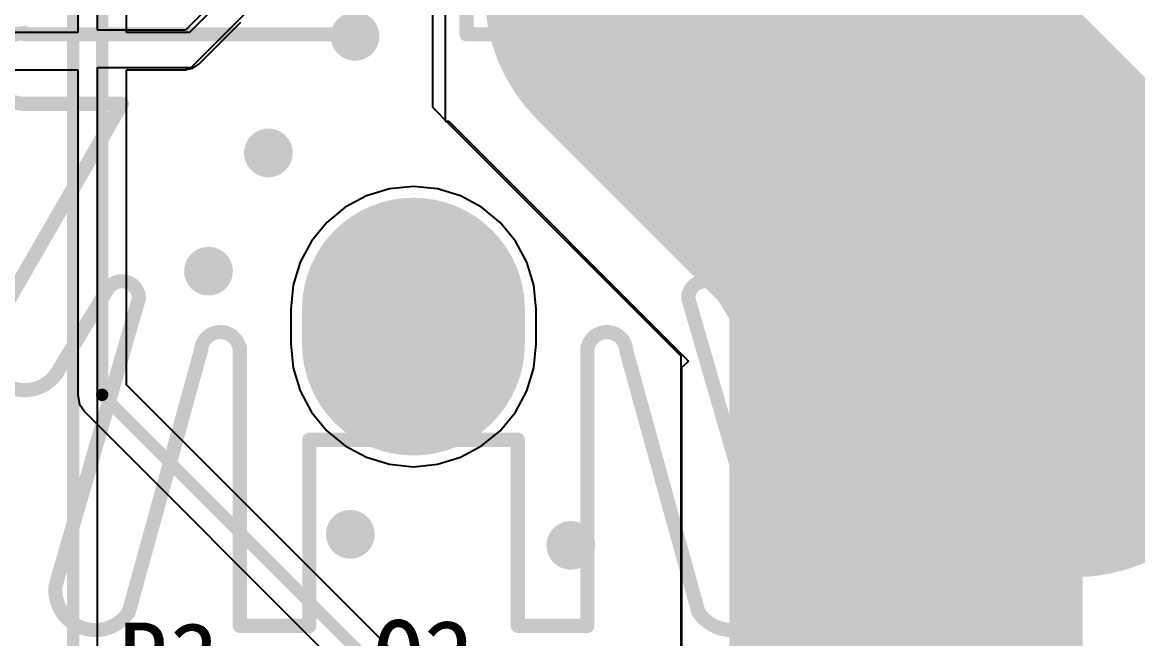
# Model space of a CAD drawing. Header units: millimetres. Extents: x 28 to 238, y 6 to 119.
# Drawn here: x 68.72 to 84.75, y 49.06 to 57.92 of the extents above; entities that cross this region are included whole.
import ezdxf

# ---------------------------------------------------------------- set-up
doc = ezdxf.new("R2010")
doc.units = ezdxf.units.MM
for name, color, linetype in [('BottomLayer', 5, 'Continuous'), ('BottomSolder', 6, 'Continuous'), ('KeepOutLayer', 6, 'Continuous'), ('MultiLayer', 9, 'Continuous'), ('PadHoleLayer', 156, 'Continuous'), ('TopLayer', 1, 'Continuous'), ('TopOverlay', 2, 'Continuous'), ('TopSolder', 216, 'Continuous'), ('ViaHoleLayer', 16, 'Continuous')]:
    doc.layers.add(name, color=color, linetype=linetype)

# ---------------------------------------------------------------- blocks, each defined once
blk = doc.blocks.new('SRP12_34_25_P_4')
at = {"layer": 'BottomLayer', "const_width": 2.99999908}
blk.add_lwpolyline([(-12.9499995, 0), (-12.4500005, 0)], dxfattribs=at)
at = {"layer": 'BottomLayer', "const_width": 1.49999954}
for points in [[(-13.699998, 0, 1), (-12.200001, 0, 1)], [(-13.199999, 0, 1), (-11.700002, 0, 1)]]:
    blk.add_lwpolyline(points, format="xyb", close=True, dxfattribs=at)
at = {"layer": 'BottomSolder', "const_width": 3.20319908}
blk.add_lwpolyline([(-12.9499995, 0), (-12.4500005, 0)], dxfattribs=at)
at = {"layer": 'BottomSolder', "const_width": 1.60159954}
for points in [[(-13.750798, 0, 1), (-12.149201, 0, 1)], [(-13.250799, 0, 1), (-11.649202, 0, 1)]]:
    blk.add_lwpolyline(points, format="xyb", close=True, dxfattribs=at)
at = {"layer": 'MultiLayer', "const_width": 2.99999908}
blk.add_lwpolyline([(-12.9499995, 0), (-12.4500005, 0)], dxfattribs=at)
at = {"layer": 'MultiLayer', "const_width": 1.49999954}
for points in [[(-13.699998, 0, 1), (-12.200001, 0, 1)], [(-13.199999, 0, 1), (-11.700002, 0, 1)]]:
    blk.add_lwpolyline(points, format="xyb", close=True, dxfattribs=at)
at = {"layer": 'PadHoleLayer', "const_width": 0.499999}
blk.add_lwpolyline([(-11.94999896, 0), (-11.94999896, 0, -1), (-13.45000104, 0), (-13.45000104, 0, -1)], format="xyb", close=True, dxfattribs=at)
at = {"layer": 'TopLayer', "const_width": 2.99999908}
blk.add_lwpolyline([(-12.9499995, 0), (-12.4500005, 0)], dxfattribs=at)
at = {"layer": 'TopLayer', "const_width": 1.49999954}
for points in [[(-13.699998, 0, 1), (-12.200001, 0, 1)], [(-13.199999, 0, 1), (-11.700002, 0, 1)]]:
    blk.add_lwpolyline(points, format="xyb", close=True, dxfattribs=at)
at = {"layer": 'TopOverlay', "const_width": 0.2032}
for points in [[(-13.33089282, 5.10321814, -0.9742425975998068), (-12.80677144, 6.086459759999999)], [(-9.50000132, 5.587999999999999, -0.9999999999992556), (-8.484001319999999, 5.587999999999999)], [(-16.80156152, 4.09220924, -0.7908266900594368), (-16.41726206, 5.142806579999998)], [(-12.16700132, 4.40034934, -0.7587474305585749), (-12.29400132, 3.94614146)], [(-13.04687256, 3.05552094, -0.9594514420986748), (-13.04699956, 2.49599958)], [(-13.04699956, -2.50000008, -0.9594514420986748), (-13.04687256, -3.05952144)], [(-16.41726206, -5.146807079999999, -0.7908266900594368), (-16.80156152, -4.09620974)], [(-12.29400132, -3.95014196, -0.7587474305585749), (-12.16700132, -4.40434984)], [(-12.80677144, -6.09046026, -0.9742425975998068), (-13.33089282, -5.10721864)], [(-8.484001319999999, -5.592000499999998, -0.9999999999992556), (-9.50000132, -5.592000499999998)]]:
    blk.add_lwpolyline(points, format="xyb", dxfattribs=at)
for points in [[(-12.80200132, 6.096), (-9.50000132, 4.191)], [(-9.50000132, 5.587999999999999), (-9.50000132, 4.191)], [(-8.500000779999999, 5.587999999999999), (-8.500000779999999, 0.762)], [(-16.41726206, 5.142806579999998), (-12.29400132, 3.94614146)], [(-13.33089282, 5.10321814), (-12.16700132, 4.40034934)], [(-16.80156152, 4.09220924), (-13.04687256, 3.05552094)], [(-16.99999902, 2.49599958), (-12.9999994, 2.49599958)], [(-16.99999902, 2.49599958), (-16.99999902, 1.49599904)], [(-13.04699956, 2.49599958), (-12.9999994, 2.49599958)], [(-16.99999902, 1.49599904), (-14.32600132, 1.49599904)], [(-14.32600132, 1.49599904), (-14.32600132, 0)], [(-8.500000779999999, 0.762), (8.500000779999999, 0.762)], [(-14.32600132, -0.004000500000000001), (-14.32600132, -1.49999954)], [(-8.500000779999999, -0.762), (-8.500000779999999, -5.592000499999998)], [(-8.500000779999999, -0.762), (8.500000779999999, -0.762)], [(-16.99999902, -1.49999954), (-14.32600132, -1.49999954)], [(-16.99999902, -1.49999954), (-16.99999902, -2.50000008)], [(-16.99999902, -2.50000008), (-12.9999994, -2.50000008)], [(-13.04699956, -2.50000008), (-12.9999994, -2.50000008)], [(-13.04687256, -3.05952144), (-16.80156152, -4.09620974)], [(-12.29400132, -3.95014196), (-16.41726206, -5.146807079999999)], [(-9.50000132, -4.1950005), (-12.80200132, -6.100000499999998)], [(-9.50000132, -4.1950005), (-9.50000132, -5.592000499999998)], [(-12.16700132, -4.40434984), (-13.33089282, -5.10721864)]]:
    blk.add_lwpolyline(points, dxfattribs=at)
at = {"layer": 'TopOverlay', "const_width": 0.1016}
for points in [[(-9.55080132, 5.587999999999999, 1), (-9.44920132, 5.587999999999999, 1)], [(-9.55080132, 5.587999999999999, 1), (-9.44920132, 5.587999999999999, 1)], [(-8.55080078, 5.587999999999999, 1), (-8.44920078, 5.587999999999999, 1)], [(-8.53480132, 5.587999999999999, 1), (-8.43320132, 5.587999999999999, 1)], [(-16.46806206, 5.142806579999998, 1), (-16.36646206, 5.142806579999998, 1)], [(-16.46806206, 5.142806579999998, 1), (-16.36646206, 5.142806579999998, 1)], [(-13.38169282, 5.10321814, 1), (-13.28009282, 5.10321814, 1)], [(-13.38169282, 5.10321814, 1), (-13.28009282, 5.10321814, 1)], [(-12.21780132, 4.40034934, 1), (-12.11620132, 4.40034934, 1)], [(-12.21780132, 4.40034934, 1), (-12.11620132, 4.40034934, 1)], [(-16.85236152, 4.09220924, 1), (-16.75076152, 4.09220924, 1)], [(-16.85236152, 4.09220924, 1), (-16.75076152, 4.09220924, 1)], [(-9.55080132, 4.191, 1), (-9.44920132, 4.191, 1)], [(-9.55080132, 4.191, 1), (-9.44920132, 4.191, 1)], [(-12.34480132, 3.94614146, 1), (-12.24320132, 3.94614146, 1)], [(-12.34480132, 3.94614146, 1), (-12.24320132, 3.94614146, 1)], [(-13.09767256, 3.05552094, 1), (-12.99607256, 3.05552094, 1)], [(-13.09767256, 3.05552094, 1), (-12.99607256, 3.05552094, 1)], [(-17.05079902, 2.49599958, 1), (-16.94919902, 2.49599958, 1)], [(-17.05079902, 2.49599958, 1), (-16.94919902, 2.49599958, 1)], [(-13.09779956, 2.49599958, 1), (-12.99619956, 2.49599958, 1)], [(-13.09779956, 2.49599958, 1), (-12.99619956, 2.49599958, 1)], [(-13.0507994, 2.49599958, 1), (-12.9491994, 2.49599958, 1)], [(-13.0507994, 2.49599958, 1), (-12.9491994, 2.49599958, 1)], [(-17.05079902, 1.49599904, 1), (-16.94919902, 1.49599904, 1)], [(-17.05079902, 1.49599904, 1), (-16.94919902, 1.49599904, 1)], [(-14.37680132, 1.49599904, 1), (-14.27520132, 1.49599904, 1)], [(-14.37680132, 1.49599904, 1), (-14.27520132, 1.49599904, 1)], [(-8.55080078, 0.762, 1), (-8.44920078, 0.762, 1)], [(-8.55080078, 0.762, 1), (-8.44920078, 0.762, 1)], [(-14.37680132, 0, 1), (-14.27520132, 0, 1)], [(-14.37680132, -0.004000500000000001, 1), (-14.27520132, -0.004000500000000001, 1)], [(-8.55080078, -0.762, 1), (-8.44920078, -0.762, 1)], [(-8.55080078, -0.762, 1), (-8.44920078, -0.762, 1)], [(-17.05079902, -1.49999954, 1), (-16.94919902, -1.49999954, 1)], [(-17.05079902, -1.49999954, 1), (-16.94919902, -1.49999954, 1)], [(-14.37680132, -1.49999954, 1), (-14.27520132, -1.49999954, 1)], [(-14.37680132, -1.49999954, 1), (-14.27520132, -1.49999954, 1)], [(-17.05079902, -2.50000008, 1), (-16.94919902, -2.50000008, 1)], [(-17.05079902, -2.50000008, 1), (-16.94919902, -2.50000008, 1)], [(-13.09779956, -2.50000008, 1), (-12.99619956, -2.50000008, 1)], [(-13.09779956, -2.50000008, 1), (-12.99619956, -2.50000008, 1)], [(-13.0507994, -2.50000008, 1), (-12.9491994, -2.50000008, 1)], [(-13.0507994, -2.50000008, 1), (-12.9491994, -2.50000008, 1)], [(-13.09767256, -3.05952144, 1), (-12.99607256, -3.05952144, 1)], [(-13.09767256, -3.05952144, 1), (-12.99607256, -3.05952144, 1)], [(-16.85236152, -4.09620974, 1), (-16.75076152, -4.09620974, 1)], [(-16.85236152, -4.09620974, 1), (-16.75076152, -4.09620974, 1)], [(-12.34480132, -3.95014196, 1), (-12.24320132, -3.95014196, 1)], [(-12.34480132, -3.95014196, 1), (-12.24320132, -3.95014196, 1)], [(-9.55080132, -4.1950005, 1), (-9.44920132, -4.1950005, 1)], [(-9.55080132, -4.1950005, 1), (-9.44920132, -4.1950005, 1)], [(-12.21780132, -4.40434984, 1), (-12.11620132, -4.40434984, 1)], [(-12.21780132, -4.40434984, 1), (-12.11620132, -4.40434984, 1)], [(-16.46806206, -5.146807079999999, 1), (-16.36646206, -5.146807079999999, 1)], [(-16.46806206, -5.146807079999999, 1), (-16.36646206, -5.146807079999999, 1)], [(-13.38169282, -5.10721864, 1), (-13.28009282, -5.10721864, 1)], [(-13.38169282, -5.10721864, 1), (-13.28009282, -5.10721864, 1)], [(-9.55080132, -5.592000499999998, 1), (-9.44920132, -5.592000499999998, 1)], [(-9.55080132, -5.592000499999998, 1), (-9.44920132, -5.592000499999998, 1)], [(-8.55080078, -5.592000499999998, 1), (-8.44920078, -5.592000499999998, 1)], [(-8.53480132, -5.592000499999998, 1), (-8.43320132, -5.592000499999998, 1)], [(-12.85757144, -6.09046026, 1), (-12.75597144, -6.09046026, 1)], [(-12.85280132, -6.100000499999998, 1), (-12.75120132, -6.100000499999998, 1)]]:
    blk.add_lwpolyline(points, format="xyb", close=True, dxfattribs=at)
at = {"layer": 'TopSolder', "const_width": 3.20319908}
blk.add_lwpolyline([(-12.9499995, 0), (-12.4500005, 0)], dxfattribs=at)
at = {"layer": 'TopSolder', "const_width": 1.60159954}
for points in [[(-13.750798, 0, 1), (-12.149201, 0, 1)], [(-13.250799, 0, 1), (-11.649202, 0, 1)]]:
    blk.add_lwpolyline(points, format="xyb", close=True, dxfattribs=at)

msp = doc.modelspace()

# ---------------------------------------------------------------- linework, layer by layer
msp.add_circle((70.55829940340209, 67.27233560076644), 39.25027976366835)
at = {"layer": 'BottomLayer'}
for p, q in [((69.7958345, 57.8037706), (69.7958345, 63.8512058)), ((74.61244920000001, 60.5148904), (74.61244920000001, 56.69808320000001)), ((71.7333084, 58.4741782), (71.0629008, 57.8037706)), ((71.144003, 57.2683894), (71.98494620000001, 58.10933259999999)), ((71.0629008, 57.8037706), (69.7958345, 57.8037706)), ((69.7958345, 45.83616182), (69.7958345, 57.2683894)), ((69.7958345, 57.2683894), (71.144003, 57.2683894)), ((74.61244920000001, 56.69808320000001), (74.8587022, 56.4518302)), ((74.8587022, 56.4518302), (78.18300339999998, 53.127529)), ((73.99428431999998, 55.52458796), (73.66365506, 55.42429352)), ((74.3381292, 55.55845377999999), (73.99428431999998, 55.52458796)), ((74.68197407999997, 55.52458796), (74.3381292, 55.55845377999999)), ((75.01260334, 55.42429352), (74.68197407999997, 55.52458796)), ((73.66365506, 55.42429352), (73.35894395999998, 55.2614211)), ((75.31731443999998, 55.2614211), (75.01260334, 55.42429352)), ((73.35894395999998, 55.2614211), (73.09186296, 55.04223434)), ((75.58439544, 55.04223434), (75.31731443999998, 55.2614211)), ((73.09186296, 55.04223434), (72.8726762, 54.77515334)), ((75.80358220000001, 54.77515334), (75.58439544, 55.04223434)), ((72.8726762, 54.77515334), (72.70980378, 54.47044224)), ((75.96645462, 54.47044224), (75.80358220000001, 54.77515334)), ((72.70980378, 54.47044224), (72.60950934, 54.13981297999999)), ((76.06674905999998, 54.13981297999999), (75.96645462, 54.47044224)), ((72.60950934, 54.13981297999999), (72.57564352, 53.7959681)), ((76.10061488, 53.7959681), (76.06674905999998, 54.13981297999999)), ((72.57564352, 53.7959681), (72.57564352, 53.29596909999999)), ((76.10061488, 53.29596909999999), (76.10061488, 53.7959681)), ((72.57564352, 53.29596909999999), (72.60950934, 52.95212421999999)), ((76.06674905999998, 52.95212421999999), (76.10061488, 53.29596909999999)), ((78.18300339999998, 53.127529), (78.18300339999998, 49.6184936)), ((72.60950934, 52.95212421999999), (72.70980378, 52.62149496)), ((75.96645462, 52.62149496), (76.06674905999998, 52.95212421999999)), ((72.70980378, 52.62149496), (72.8726762, 52.31678385999999)), ((75.80358220000001, 52.31678385999999), (75.96645462, 52.62149496)), ((72.8726762, 52.31678385999999), (73.09186296, 52.04970286)), ((75.58439544, 52.04970286), (75.80358220000001, 52.31678385999999)), ((73.09186296, 52.04970286), (73.35894395999998, 51.8305161)), ((75.31731443999998, 51.8305161), (75.58439544, 52.04970286)), ((73.35894395999998, 51.8305161), (73.66365506, 51.66764368)), ((75.01260334, 51.66764368), (75.31731443999998, 51.8305161)), ((73.66365506, 51.66764368), (73.99428431999998, 51.56734924)), ((74.68197407999997, 51.56734924), (75.01260334, 51.66764368)), ((73.99428431999998, 51.56734924), (74.3381292, 51.53348342)), ((74.3381292, 51.53348342), (74.68197407999997, 51.56734924)), ((78.18300339999998, 49.6184936), (78.18300339999998, 29.0342193))]:
    msp.add_line(p, q, dxfattribs=at)
for points, const_width in [([(69.4462162, 45.34334339999999), (69.4462162, 79.86994440000001)], 0.1778), ([(77.9041622, 60.48380079999999), (85.90311496, 52.48484804)], 5.08), ([(77.9041622, 58.42339344), (77.9041622, 60.48380079999999)], 5.08), ([(77.9041622, 58.42339344), (81.4196746, 54.90788104)], 5.08), ([(81.4196746, 38.3966466), (81.4196746, 54.90788104)], 5.08), ([(85.90311496, 52.48484804), (101.69337548, 52.48484804)], 5.08)]:
    msp.add_lwpolyline(points, dxfattribs=dict(at, const_width=const_width))
for points, const_width in [([(76.63416219999998, 58.42339344, 1), (79.1741622, 58.42339344, 1)], 2.54), ([(76.63416219999998, 58.42339344, 1), (79.1741622, 58.42339344, 1)], 2.54), ([(81.21040907999998, 58.2320654, 1), (81.56041092, 58.2320654, 1)], 0.3499993), ([(73.32348048, 57.7164454, 1), (73.67348231999998, 57.7164454, 1)], 0.3499993), ([(83.16656468, 57.79000379999999, 1), (83.51656652, 57.79000379999999, 1)], 0.3499993), ([(77.24684067999998, 57.53481, 1), (77.59684252, 57.53481, 1)], 0.3499993), ([(76.25992368, 57.3814702, 1), (76.60992551999998, 57.3814702, 1)], 0.3499993), ([(81.05729788, 57.3814702, 1), (81.40729972, 57.3814702, 1)], 0.3499993), ([(82.23090488, 57.4492882, 1), (82.58090672, 57.4492882, 1)], 0.3499993), ([(79.03286708, 57.2964056, 1), (79.38286891999998, 57.2964056, 1)], 0.3499993), ([(79.98554487999998, 57.3134236, 1), (80.33554672, 57.3134236, 1)], 0.3499993), ([(78.11399668, 57.1941198, 1), (78.46399851999998, 57.1941198, 1)], 0.3499993), ([(80.1496746, 54.90788104, 1), (82.68967459999998, 54.90788104, 1)], 2.54), ([(80.1496746, 54.90788104, 1), (82.68967459999998, 54.90788104, 1)], 2.54), ([(83.66016288, 56.83709739999999, 1), (84.01016471999998, 56.83709739999999, 1)], 0.3499993), ([(82.65643107999998, 56.5989216, 1), (83.00643292, 56.5989216, 1)], 0.3499993), ([(76.88936108, 56.49683899999999, 1), (77.23936291999998, 56.49683899999999, 1)], 0.3499993), ([(78.14826128, 56.44581039999999, 1), (78.49826311999998, 56.44581039999999, 1)], 0.3499993), ([(80.32580328, 56.4117998, 1), (80.67580511999998, 56.4117998, 1)], 0.3499993), ([(81.46560287999998, 56.3947818, 1), (81.81560472, 56.3947818, 1)], 0.3499993), ([(79.04988508, 56.2416706, 1), (79.39988692, 56.2416706, 1)], 0.3499993), ([(72.07814388, 56.04088359999999, 1), (72.42814571999997, 56.04088359999999, 1)], 0.3499993), ([(84.68063328, 56.02028420000001, 1), (85.03063512, 56.02028420000001, 1)], 0.3499993), ([(77.65491707999998, 55.7823624, 1), (78.00491892, 55.7823624, 1)], 0.3499993), ([(82.52010928, 55.7480978, 1), (82.87011111999998, 55.7480978, 1)], 0.3499993), ([(83.64289088, 55.7480978, 1), (83.99289272, 55.7480978, 1)], 0.3499993), ([(79.57726527999998, 55.47613999999999, 1), (79.92726712, 55.47613999999999, 1)], 0.3499993), ([(81.68676067999998, 55.5271686, 1), (82.03676252, 55.5271686, 1)], 0.3499993), ([(80.75110088, 55.425086, 1), (81.10110272, 55.425086, 1)], 0.3499993), ([(78.23332588, 55.1358816, 1), (78.58332772, 55.1358816, 1)], 0.3499993), ([(84.11921708, 55.03359579999999, 1), (84.46921891999997, 55.03359579999999, 1)], 0.3499993), ([(84.63311496, 52.48484804, 1), (87.17311495999998, 52.48484804, 1)], 2.54), ([(84.63311496, 52.48484804, 1), (87.17311495999998, 52.48484804, 1)], 2.54), ([(79.93451628, 54.57449079999999, 1), (80.28451812, 54.57449079999999, 1)], 0.3499993), ([(81.00604068, 54.5912802, 1), (81.35604251999997, 54.5912802, 1)], 0.3499993), ([(81.92491108, 54.5574728, 1), (82.27491291999998, 54.5574728, 1)], 0.3499993), ([(82.96265348, 54.5574982, 1), (83.31265531999998, 54.5574982, 1)], 0.3499993), ([(71.21771887999998, 54.3426904, 1), (71.56772072, 54.3426904, 1)], 0.3499993), ([(78.89679928, 54.31932239999999, 1), (79.24680112, 54.31932239999999, 1)], 0.3499993), ([(84.06844248, 54.1151826, 1), (84.41844431999998, 54.1151826, 1)], 0.3499993), ([(81.19339108, 53.68985960000001, 1), (81.54339292, 53.68985960000001, 1)], 0.3499993), ([(81.94170048, 53.6901136, 1), (82.29170232, 53.6901136, 1)], 0.3499993), ([(80.18968468, 53.621813, 1), (80.53968651999998, 53.621813, 1)], 0.3499993), ([(83.18381128, 53.4687272, 1), (83.53381311999998, 53.4687272, 1)], 0.3499993), ([(79.37312548, 53.264562, 1), (79.72312731999997, 53.264562, 1)], 0.3499993), ([(84.13648907999998, 52.9923756, 1), (84.48649092, 52.9923756, 1)], 0.3499993), ([(80.30878528, 52.8052538, 1), (80.65878712, 52.8052538, 1)], 0.3499993), ([(81.38053828, 52.7542252, 1), (81.73054012, 52.7542252, 1)], 0.3499993), ([(82.35020868, 52.8222464, 1), (82.70021052, 52.8222464, 1)], 0.3499993), ([(81.85663588, 51.93741199999999, 1), (82.20663771999997, 51.93741199999999, 1)], 0.3499993), ([(84.18726368, 51.93741199999999, 1), (84.53726551999998, 51.93741199999999, 1)], 0.3499993), ([(79.50921867999998, 51.869594, 1), (79.85922052, 51.869594, 1)], 0.3499993), ([(80.64901827999998, 51.852576, 1), (80.99902012, 51.852576, 1)], 0.3499993), ([(82.79252428, 51.88658659999999, 1), (83.14252612, 51.88658659999999, 1)], 0.3499993), ([(84.19483287999998, 50.9721104, 1), (84.54483472, 50.9721104, 1)], 0.3499993), ([(80.77449428, 50.8315214, 1), (81.12449611999998, 50.8315214, 1)], 0.3499993), ([(81.82209188, 50.7997714, 1), (82.17209371999998, 50.7997714, 1)], 0.3499993), ([(79.42534787999998, 50.7759716, 1), (79.77534972, 50.7759716, 1)], 0.3499993), ([(82.70276068, 50.791618, 1), (83.05276252, 50.791618, 1)], 0.3499993), ([(73.25556087999998, 50.56134160000001, 1), (73.60556272, 50.56134160000001, 1)], 0.3499993), ([(76.42530307999998, 50.402617, 1), (76.77530492, 50.402617, 1)], 0.3499993), ([(80.78219048, 49.6805458, 1), (81.13219232, 49.6805458, 1)], 0.3499993), ([(82.07606648, 49.6966494, 1), (82.42606832, 49.6966494, 1)], 0.3499993), ([(79.36184788, 49.5458496, 1), (79.71184971999998, 49.5458496, 1)], 0.3499993), ([(83.21093848, 49.56967479999999, 1), (83.56094032, 49.56967479999999, 1)], 0.3499993)]:
    msp.add_lwpolyline(points, format="xyb", close=True, dxfattribs=dict(at, const_width=const_width))
at = {"layer": 'KeepOutLayer', "const_width": 0.006451600000000001}
msp.add_lwpolyline([(34.05159305999999, 52.85712314, -3.804616964724552), (64.04906672, 28.5663894)], format="xyb", dxfattribs=at)
msp.add_lwpolyline([(34.05159305999999, 52.85712314, -3.804616964724552), (64.04906672, 28.5663894)], format="xyb", dxfattribs=at)
at = {"layer": 'MultiLayer', "const_width": 0.3499993}
for points in [[(81.21040907999998, 58.2320654, 1), (81.56041092, 58.2320654, 1)], [(73.32348048, 57.7164454, 1), (73.67348231999998, 57.7164454, 1)], [(83.16656468, 57.79000379999999, 1), (83.51656652, 57.79000379999999, 1)], [(77.24684067999998, 57.53481, 1), (77.59684252, 57.53481, 1)], [(76.25992368, 57.3814702, 1), (76.60992551999998, 57.3814702, 1)], [(81.05729788, 57.3814702, 1), (81.40729972, 57.3814702, 1)], [(82.23090488, 57.4492882, 1), (82.58090672, 57.4492882, 1)], [(79.03286708, 57.2964056, 1), (79.38286891999998, 57.2964056, 1)], [(79.98554487999998, 57.3134236, 1), (80.33554672, 57.3134236, 1)], [(78.11399668, 57.1941198, 1), (78.46399851999998, 57.1941198, 1)], [(83.66016288, 56.83709739999999, 1), (84.01016471999998, 56.83709739999999, 1)], [(82.65643107999998, 56.5989216, 1), (83.00643292, 56.5989216, 1)], [(76.88936108, 56.49683899999999, 1), (77.23936291999998, 56.49683899999999, 1)], [(78.14826128, 56.44581039999999, 1), (78.49826311999998, 56.44581039999999, 1)], [(80.32580328, 56.4117998, 1), (80.67580511999998, 56.4117998, 1)], [(81.46560287999998, 56.3947818, 1), (81.81560472, 56.3947818, 1)], [(79.04988508, 56.2416706, 1), (79.39988692, 56.2416706, 1)], [(72.07814388, 56.04088359999999, 1), (72.42814571999997, 56.04088359999999, 1)], [(84.68063328, 56.02028420000001, 1), (85.03063512, 56.02028420000001, 1)], [(77.65491707999998, 55.7823624, 1), (78.00491892, 55.7823624, 1)], [(82.52010928, 55.7480978, 1), (82.87011111999998, 55.7480978, 1)], [(83.64289088, 55.7480978, 1), (83.99289272, 55.7480978, 1)], [(79.57726527999998, 55.47613999999999, 1), (79.92726712, 55.47613999999999, 1)], [(81.68676067999998, 55.5271686, 1), (82.03676252, 55.5271686, 1)], [(80.75110088, 55.425086, 1), (81.10110272, 55.425086, 1)], [(78.23332588, 55.1358816, 1), (78.58332772, 55.1358816, 1)], [(84.11921708, 55.03359579999999, 1), (84.46921891999997, 55.03359579999999, 1)], [(79.93451628, 54.57449079999999, 1), (80.28451812, 54.57449079999999, 1)], [(81.00604068, 54.5912802, 1), (81.35604251999997, 54.5912802, 1)], [(81.92491108, 54.5574728, 1), (82.27491291999998, 54.5574728, 1)], [(82.96265348, 54.5574982, 1), (83.31265531999998, 54.5574982, 1)], [(71.21771887999998, 54.3426904, 1), (71.56772072, 54.3426904, 1)], [(78.89679928, 54.31932239999999, 1), (79.24680112, 54.31932239999999, 1)], [(84.06844248, 54.1151826, 1), (84.41844431999998, 54.1151826, 1)], [(81.19339108, 53.68985960000001, 1), (81.54339292, 53.68985960000001, 1)], [(81.94170048, 53.6901136, 1), (82.29170232, 53.6901136, 1)], [(80.18968468, 53.621813, 1), (80.53968651999998, 53.621813, 1)], [(83.18381128, 53.4687272, 1), (83.53381311999998, 53.4687272, 1)], [(79.37312548, 53.264562, 1), (79.72312731999997, 53.264562, 1)], [(84.13648907999998, 52.9923756, 1), (84.48649092, 52.9923756, 1)], [(80.30878528, 52.8052538, 1), (80.65878712, 52.8052538, 1)], [(81.38053828, 52.7542252, 1), (81.73054012, 52.7542252, 1)], [(82.35020868, 52.8222464, 1), (82.70021052, 52.8222464, 1)], [(81.85663588, 51.93741199999999, 1), (82.20663771999997, 51.93741199999999, 1)], [(84.18726368, 51.93741199999999, 1), (84.53726551999998, 51.93741199999999, 1)], [(79.50921867999998, 51.869594, 1), (79.85922052, 51.869594, 1)], [(80.64901827999998, 51.852576, 1), (80.99902012, 51.852576, 1)], [(82.79252428, 51.88658659999999, 1), (83.14252612, 51.88658659999999, 1)], [(84.19483287999998, 50.9721104, 1), (84.54483472, 50.9721104, 1)], [(80.77449428, 50.8315214, 1), (81.12449611999998, 50.8315214, 1)], [(81.82209188, 50.7997714, 1), (82.17209371999998, 50.7997714, 1)], [(79.42534787999998, 50.7759716, 1), (79.77534972, 50.7759716, 1)], [(82.70276068, 50.791618, 1), (83.05276252, 50.791618, 1)], [(73.25556087999998, 50.56134160000001, 1), (73.60556272, 50.56134160000001, 1)], [(76.42530307999998, 50.402617, 1), (76.77530492, 50.402617, 1)], [(80.78219048, 49.6805458, 1), (81.13219232, 49.6805458, 1)], [(82.07606648, 49.6966494, 1), (82.42606832, 49.6966494, 1)], [(79.36184788, 49.5458496, 1), (79.71184971999998, 49.5458496, 1)], [(83.21093848, 49.56967479999999, 1), (83.56094032, 49.56967479999999, 1)]]:
    msp.add_lwpolyline(points, format="xyb", close=True, dxfattribs=at)
at = {"layer": 'TopLayer'}
for p, q in [((69.5137421, 62.82438539999999), (69.5137421, 57.76907420000001)), ((70.21297870000001, 57.76907420000001), (70.21297870000001, 62.82438539999999)), ((74.7960658, 62.5161056), (74.7960658, 56.497474)), ((71.67161180000001, 58.3238356), (71.11685039999998, 57.76907420000001)), ((71.25118083999998, 57.31511016), (71.85473564, 57.91866495999999)), ((69.5137421, 57.76907420000001), (66.53905920000001, 57.76907420000001)), ((71.11685039999998, 57.76907420000001), (70.21297870000001, 57.76907420000001)), ((71.07062239999998, 57.234582), (71.07709686, 57.24105646)), ((71.07709686, 57.24105646), (71.16716272, 57.25897107999999)), ((71.16716272, 57.25897107999999), (71.25118083999998, 57.31511016)), ((61.33960046, 57.234582), (69.5137421, 57.234582)), ((69.5137421, 57.234582), (69.5137421, 52.5661382)), ((70.21297870000001, 52.7109563), (70.21297870000001, 57.234582)), ((70.21297870000001, 57.234582), (71.07062239999998, 57.234582)), ((74.7960658, 56.497474), (74.84460519999998, 56.497474)), ((74.84460519999998, 56.497474), (78.29052159999998, 53.0515576)), ((73.99428431999998, 55.52458796), (73.66365506, 55.42429352)), ((74.3381292, 55.55845377999999), (73.99428431999998, 55.52458796)), ((74.68197407999997, 55.52458796), (74.3381292, 55.55845377999999)), ((75.01260334, 55.42429352), (74.68197407999997, 55.52458796)), ((73.66365506, 55.42429352), (73.35894395999998, 55.2614211)), ((75.31731443999998, 55.2614211), (75.01260334, 55.42429352)), ((73.35894395999998, 55.2614211), (73.09186296, 55.04223434)), ((75.58439544, 55.04223434), (75.31731443999998, 55.2614211)), ((73.09186296, 55.04223434), (72.8726762, 54.77515334)), ((75.80358220000001, 54.77515334), (75.58439544, 55.04223434)), ((72.8726762, 54.77515334), (72.70980378, 54.47044224)), ((75.96645462, 54.47044224), (75.80358220000001, 54.77515334)), ((72.70980378, 54.47044224), (72.60950934, 54.13981297999999)), ((76.06674905999998, 54.13981297999999), (75.96645462, 54.47044224)), ((72.60950934, 54.13981297999999), (72.57564352, 53.7959681)), ((76.10061488, 53.7959681), (76.06674905999998, 54.13981297999999)), ((72.57564352, 53.7959681), (72.57564352, 53.29596909999999)), ((76.10061488, 53.29596909999999), (76.10061488, 53.7959681)), ((72.57564352, 53.29596909999999), (72.60950934, 52.95212421999999)), ((76.06674905999998, 52.95212421999999), (76.10061488, 53.29596909999999)), ((72.60950934, 52.95212421999999), (72.70980378, 52.62149496)), ((75.96645462, 52.62149496), (76.06674905999998, 52.95212421999999)), ((78.29052159999998, 53.0515576), (78.1936714, 52.9547074)), ((78.1936714, 52.9547074), (78.1936714, 29.03661452)), ((74.17018440000001, 48.7537506), (70.21297870000001, 52.7109563)), ((72.70980378, 52.62149496), (72.8726762, 52.31678385999999)), ((75.80358220000001, 52.31678385999999), (75.96645462, 52.62149496)), ((69.5137421, 52.5661382), (69.54035621999999, 52.4323437)), ((69.54035621999999, 52.4323437), (69.6161422, 52.31892)), ((69.6161422, 52.31892), (73.5733479, 48.3617143)), ((72.8726762, 52.31678385999999), (73.09186296, 52.04970286)), ((75.58439544, 52.04970286), (75.80358220000001, 52.31678385999999)), ((73.09186296, 52.04970286), (73.35894395999998, 51.8305161)), ((75.31731443999998, 51.8305161), (75.58439544, 52.04970286)), ((73.35894395999998, 51.8305161), (73.66365506, 51.66764368)), ((75.01260334, 51.66764368), (75.31731443999998, 51.8305161)), ((73.66365506, 51.66764368), (73.99428431999998, 51.56734924)), ((74.68197407999997, 51.56734924), (75.01260334, 51.66764368)), ((73.99428431999998, 51.56734924), (74.3381292, 51.53348342)), ((74.3381292, 51.53348342), (74.68197407999997, 51.56734924))]:
    msp.add_line(p, q, dxfattribs=at)
for points, const_width in [([(77.9041622, 58.3244706), (77.9041622, 60.48380079999999)], 5.08), ([(77.9041622, 60.48380079999999), (83.84270759999998, 54.54525539999999)], 5.08), ([(69.86336039999999, 52.5661382), (69.86336039999999, 62.82438539999999)], 0.1778), ([(77.9041622, 58.3244706), (81.4196746, 54.80895820000001)], 5.08), ([(81.4196746, 38.3966466), (81.4196746, 54.80895820000001)], 5.08), ([(81.4196746, 54.80895820000001), (83.5385172, 52.6901156)], 5.08), ([(83.84270759999998, 52.6901156), (83.84270759999998, 54.54525539999999)], 5.08), ([(83.84270759999998, 52.6901156), (101.48810792, 52.6901156)], 5.08), ([(83.84270759999998, 52.48484804), (83.84270759999998, 52.6901156)], 5.08), ([(69.86336039999999, 52.5661382), (73.92296619999998, 48.5065324)], 0.1778)]:
    msp.add_lwpolyline(points, dxfattribs=dict(at, const_width=const_width))
for points, const_width in [([(76.63416219999998, 58.3244706, 1), (79.1741622, 58.3244706, 1)], 2.54), ([(76.63416219999998, 58.3244706, 1), (79.1741622, 58.3244706, 1)], 2.54), ([(81.21040907999998, 58.2320654, 1), (81.56041092, 58.2320654, 1)], 0.3499993), ([(73.32348048, 57.7164454, 1), (73.67348231999998, 57.7164454, 1)], 0.3499993), ([(83.16656468, 57.79000379999999, 1), (83.51656652, 57.79000379999999, 1)], 0.3499993), ([(77.24684067999998, 57.53481, 1), (77.59684252, 57.53481, 1)], 0.3499993), ([(76.25992368, 57.3814702, 1), (76.60992551999998, 57.3814702, 1)], 0.3499993), ([(81.05729788, 57.3814702, 1), (81.40729972, 57.3814702, 1)], 0.3499993), ([(82.23090488, 57.4492882, 1), (82.58090672, 57.4492882, 1)], 0.3499993), ([(79.03286708, 57.2964056, 1), (79.38286891999998, 57.2964056, 1)], 0.3499993), ([(79.98554487999998, 57.3134236, 1), (80.33554672, 57.3134236, 1)], 0.3499993), ([(78.11399668, 57.1941198, 1), (78.46399851999998, 57.1941198, 1)], 0.3499993), ([(80.1496746, 54.80895820000001, 1), (82.68967459999998, 54.80895820000001, 1)], 2.54), ([(80.1496746, 54.80895820000001, 1), (82.68967459999998, 54.80895820000001, 1)], 2.54), ([(80.1496746, 54.80895820000001, 1), (82.68967459999998, 54.80895820000001, 1)], 2.54), ([(82.57270759999999, 54.54525539999999, 1), (85.1127076, 54.54525539999999, 1)], 2.54), ([(82.57270759999999, 54.54525539999999, 1), (85.1127076, 54.54525539999999, 1)], 2.54), ([(83.66016288, 56.83709739999999, 1), (84.01016471999998, 56.83709739999999, 1)], 0.3499993), ([(82.65643107999998, 56.5989216, 1), (83.00643292, 56.5989216, 1)], 0.3499993), ([(76.88936108, 56.49683899999999, 1), (77.23936291999998, 56.49683899999999, 1)], 0.3499993), ([(78.14826128, 56.44581039999999, 1), (78.49826311999998, 56.44581039999999, 1)], 0.3499993), ([(80.32580328, 56.4117998, 1), (80.67580511999998, 56.4117998, 1)], 0.3499993), ([(81.46560287999998, 56.3947818, 1), (81.81560472, 56.3947818, 1)], 0.3499993), ([(79.04988508, 56.2416706, 1), (79.39988692, 56.2416706, 1)], 0.3499993), ([(72.07814388, 56.04088359999999, 1), (72.42814571999997, 56.04088359999999, 1)], 0.3499993), ([(84.68063328, 56.02028420000001, 1), (85.03063512, 56.02028420000001, 1)], 0.3499993), ([(77.65491707999998, 55.7823624, 1), (78.00491892, 55.7823624, 1)], 0.3499993), ([(82.52010928, 55.7480978, 1), (82.87011111999998, 55.7480978, 1)], 0.3499993), ([(83.64289088, 55.7480978, 1), (83.99289272, 55.7480978, 1)], 0.3499993), ([(79.57726527999998, 55.47613999999999, 1), (79.92726712, 55.47613999999999, 1)], 0.3499993), ([(81.68676067999998, 55.5271686, 1), (82.03676252, 55.5271686, 1)], 0.3499993), ([(80.75110088, 55.425086, 1), (81.10110272, 55.425086, 1)], 0.3499993), ([(78.23332588, 55.1358816, 1), (78.58332772, 55.1358816, 1)], 0.3499993), ([(84.11921708, 55.03359579999999, 1), (84.46921891999997, 55.03359579999999, 1)], 0.3499993), ([(82.26851719999998, 52.6901156, 1), (84.8085172, 52.6901156, 1)], 2.54), ([(82.57270759999999, 52.6901156, 1), (85.1127076, 52.6901156, 1)], 2.54), ([(82.57270759999999, 52.6901156, 1), (85.1127076, 52.6901156, 1)], 2.54), ([(82.57270759999999, 52.6901156, 1), (85.1127076, 52.6901156, 1)], 2.54), ([(82.57270759999999, 52.48484804, 1), (85.1127076, 52.48484804, 1)], 2.54), ([(79.93451628, 54.57449079999999, 1), (80.28451812, 54.57449079999999, 1)], 0.3499993), ([(81.00604068, 54.5912802, 1), (81.35604251999997, 54.5912802, 1)], 0.3499993), ([(81.92491108, 54.5574728, 1), (82.27491291999998, 54.5574728, 1)], 0.3499993), ([(82.96265348, 54.5574982, 1), (83.31265531999998, 54.5574982, 1)], 0.3499993), ([(71.21771887999998, 54.3426904, 1), (71.56772072, 54.3426904, 1)], 0.3499993), ([(78.89679928, 54.31932239999999, 1), (79.24680112, 54.31932239999999, 1)], 0.3499993), ([(84.06844248, 54.1151826, 1), (84.41844431999998, 54.1151826, 1)], 0.3499993), ([(81.19339108, 53.68985960000001, 1), (81.54339292, 53.68985960000001, 1)], 0.3499993), ([(81.94170048, 53.6901136, 1), (82.29170232, 53.6901136, 1)], 0.3499993), ([(80.18968468, 53.621813, 1), (80.53968651999998, 53.621813, 1)], 0.3499993), ([(83.18381128, 53.4687272, 1), (83.53381311999998, 53.4687272, 1)], 0.3499993), ([(79.37312548, 53.264562, 1), (79.72312731999997, 53.264562, 1)], 0.3499993), ([(84.13648907999998, 52.9923756, 1), (84.48649092, 52.9923756, 1)], 0.3499993), ([(80.30878528, 52.8052538, 1), (80.65878712, 52.8052538, 1)], 0.3499993), ([(81.38053828, 52.7542252, 1), (81.73054012, 52.7542252, 1)], 0.3499993), ([(82.35020868, 52.8222464, 1), (82.70021052, 52.8222464, 1)], 0.3499993), ([(69.81891040000001, 52.5661382, 1), (69.9078104, 52.5661382, 1)], 0.0889), ([(69.81891040000001, 52.5661382, 1), (69.9078104, 52.5661382, 1)], 0.0889), ([(81.85663588, 51.93741199999999, 1), (82.20663771999997, 51.93741199999999, 1)], 0.3499993), ([(84.18726368, 51.93741199999999, 1), (84.53726551999998, 51.93741199999999, 1)], 0.3499993), ([(79.50921867999998, 51.869594, 1), (79.85922052, 51.869594, 1)], 0.3499993), ([(80.64901827999998, 51.852576, 1), (80.99902012, 51.852576, 1)], 0.3499993), ([(82.79252428, 51.88658659999999, 1), (83.14252612, 51.88658659999999, 1)], 0.3499993), ([(84.19483287999998, 50.9721104, 1), (84.54483472, 50.9721104, 1)], 0.3499993), ([(80.77449428, 50.8315214, 1), (81.12449611999998, 50.8315214, 1)], 0.3499993), ([(81.82209188, 50.7997714, 1), (82.17209371999998, 50.7997714, 1)], 0.3499993), ([(79.42534787999998, 50.7759716, 1), (79.77534972, 50.7759716, 1)], 0.3499993), ([(82.70276068, 50.791618, 1), (83.05276252, 50.791618, 1)], 0.3499993), ([(73.25556087999998, 50.56134160000001, 1), (73.60556272, 50.56134160000001, 1)], 0.3499993), ([(76.42530307999998, 50.402617, 1), (76.77530492, 50.402617, 1)], 0.3499993), ([(80.78219048, 49.6805458, 1), (81.13219232, 49.6805458, 1)], 0.3499993), ([(82.07606648, 49.6966494, 1), (82.42606832, 49.6966494, 1)], 0.3499993), ([(79.36184788, 49.5458496, 1), (79.71184971999998, 49.5458496, 1)], 0.3499993), ([(83.21093848, 49.56967479999999, 1), (83.56094032, 49.56967479999999, 1)], 0.3499993)]:
    msp.add_lwpolyline(points, format="xyb", close=True, dxfattribs=dict(at, const_width=const_width))
at = {"layer": 'ViaHoleLayer', "const_width": 0.1999996}
for points in [[(73.3984816, 57.7164454, 1), (73.59848120000001, 57.7164454, 1)], [(83.24156579999998, 57.79000379999999, 1), (83.44156540000002, 57.79000379999999, 1)], [(77.3218418, 57.53481, 1), (77.52184140000001, 57.53481, 1)], [(76.3349248, 57.3814702, 1), (76.53492440000001, 57.3814702, 1)], [(81.13229899999997, 57.3814702, 1), (81.33229859999999, 57.3814702, 1)], [(82.30590600000001, 57.4492882, 1), (82.50590559999998, 57.4492882, 1)], [(79.1078682, 57.2964056, 1), (79.3078678, 57.2964056, 1)], [(80.060546, 57.3134236, 1), (80.26054559999999, 57.3134236, 1)], [(78.1889978, 57.1941198, 1), (78.38899740000001, 57.1941198, 1)], [(83.735164, 56.83709739999999, 1), (83.9351636, 56.83709739999999, 1)], [(82.7314322, 56.5989216, 1), (82.9314318, 56.5989216, 1)], [(76.9643622, 56.49683899999999, 1), (77.1643618, 56.49683899999999, 1)], [(78.22326240000001, 56.44581039999999, 1), (78.423262, 56.44581039999999, 1)], [(80.40080440000001, 56.4117998, 1), (80.60080400000001, 56.4117998, 1)], [(79.12488619999998, 56.2416706, 1), (79.32488579999998, 56.2416706, 1)], [(81.540604, 56.3947818, 1), (81.7406036, 56.3947818, 1)], [(72.153145, 56.04088359999999, 1), (72.3531446, 56.04088359999999, 1)], [(84.75563439999998, 56.02028420000001, 1), (84.95563399999998, 56.02028420000001, 1)], [(77.7299182, 55.7823624, 1), (77.9299178, 55.7823624, 1)], [(82.59511040000001, 55.7480978, 1), (82.79511, 55.7480978, 1)], [(83.71789199999998, 55.7480978, 1), (83.91789159999998, 55.7480978, 1)], [(79.65226640000002, 55.47613999999999, 1), (79.852266, 55.47613999999999, 1)], [(81.7617618, 55.5271686, 1), (81.9617614, 55.5271686, 1)], [(80.82610199999998, 55.425086, 1), (81.02610159999998, 55.425086, 1)], [(78.30832699999998, 55.1358816, 1), (78.50832659999998, 55.1358816, 1)], [(84.19421820000001, 55.03359579999999, 1), (84.39421779999998, 55.03359579999999, 1)], [(80.00951740000001, 54.57449079999999, 1), (80.20951699999998, 54.57449079999999, 1)], [(81.0810418, 54.5912802, 1), (81.28104139999998, 54.5912802, 1)], [(81.9999122, 54.5574728, 1), (82.1999118, 54.5574728, 1)], [(83.0376546, 54.5574982, 1), (83.23765420000001, 54.5574982, 1)], [(71.29271999999999, 54.3426904, 1), (71.4927196, 54.3426904, 1)], [(78.97180039999998, 54.31932239999999, 1), (79.17179999999998, 54.31932239999999, 1)], [(84.1434436, 54.1151826, 1), (84.34344320000001, 54.1151826, 1)], [(81.26839220000001, 53.68985960000001, 1), (81.46839179999998, 53.68985960000001, 1)], [(82.01670159999998, 53.6901136, 1), (82.21670119999997, 53.6901136, 1)], [(80.2646858, 53.621813, 1), (80.46468540000001, 53.621813, 1)], [(83.25881240000001, 53.4687272, 1), (83.458812, 53.4687272, 1)], [(79.4481266, 53.264562, 1), (79.6481262, 53.264562, 1)], [(84.2114902, 52.9923756, 1), (84.4114898, 52.9923756, 1)], [(80.38378639999998, 52.8052538, 1), (80.58378599999998, 52.8052538, 1)], [(81.45553939999998, 52.7542252, 1), (81.65553899999998, 52.7542252, 1)], [(82.42520979999998, 52.8222464, 1), (82.62520939999997, 52.8222464, 1)], [(81.931637, 51.93741199999999, 1), (82.1316366, 51.93741199999999, 1)], [(84.2622648, 51.93741199999999, 1), (84.46226440000001, 51.93741199999999, 1)], [(79.5842198, 51.869594, 1), (79.7842194, 51.869594, 1)], [(80.72401939999997, 51.852576, 1), (80.924019, 51.852576, 1)], [(82.86752539999998, 51.88658659999999, 1), (83.06752499999997, 51.88658659999999, 1)], [(84.26983399999997, 50.9721104, 1), (84.46983359999999, 50.9721104, 1)], [(80.84949540000001, 50.8315214, 1), (81.049495, 50.8315214, 1)], [(81.897093, 50.7997714, 1), (82.0970926, 50.7997714, 1)], [(82.77776180000001, 50.791618, 1), (82.97776139999998, 50.791618, 1)], [(79.500349, 50.7759716, 1), (79.7003486, 50.7759716, 1)], [(73.330562, 50.56134160000001, 1), (73.5305616, 50.56134160000001, 1)], [(76.5003042, 50.402617, 1), (76.7003038, 50.402617, 1)], [(80.8571916, 49.6805458, 1), (81.05719119999998, 49.6805458, 1)], [(82.15106759999998, 49.6966494, 1), (82.35106719999997, 49.6966494, 1)], [(79.436849, 49.5458496, 1), (79.6368486, 49.5458496, 1)], [(83.28593959999998, 49.56967479999999, 1), (83.48593919999998, 49.56967479999999, 1)]]:
    msp.add_lwpolyline(points, format="xyb", close=True, dxfattribs=at)

# ---------------------------------------------------------------- block references
at = {"rotation": 90}
msp.add_blockref('SRP12_34_25_P_4', (74.3381292, 66.2459686), dxfattribs=at)

# ---------------------------------------------------------------- texts
at = {"layer": 'TopOverlay'}
for s, p in [('R3', (70.0947798, 48.2273102)), ('Q2', (73.7613968, 48.2603556))]:
    msp.add_text(s, height=1.0668, dxfattribs=at).set_placement(p)

doc.saveas('drawing.dxf')
